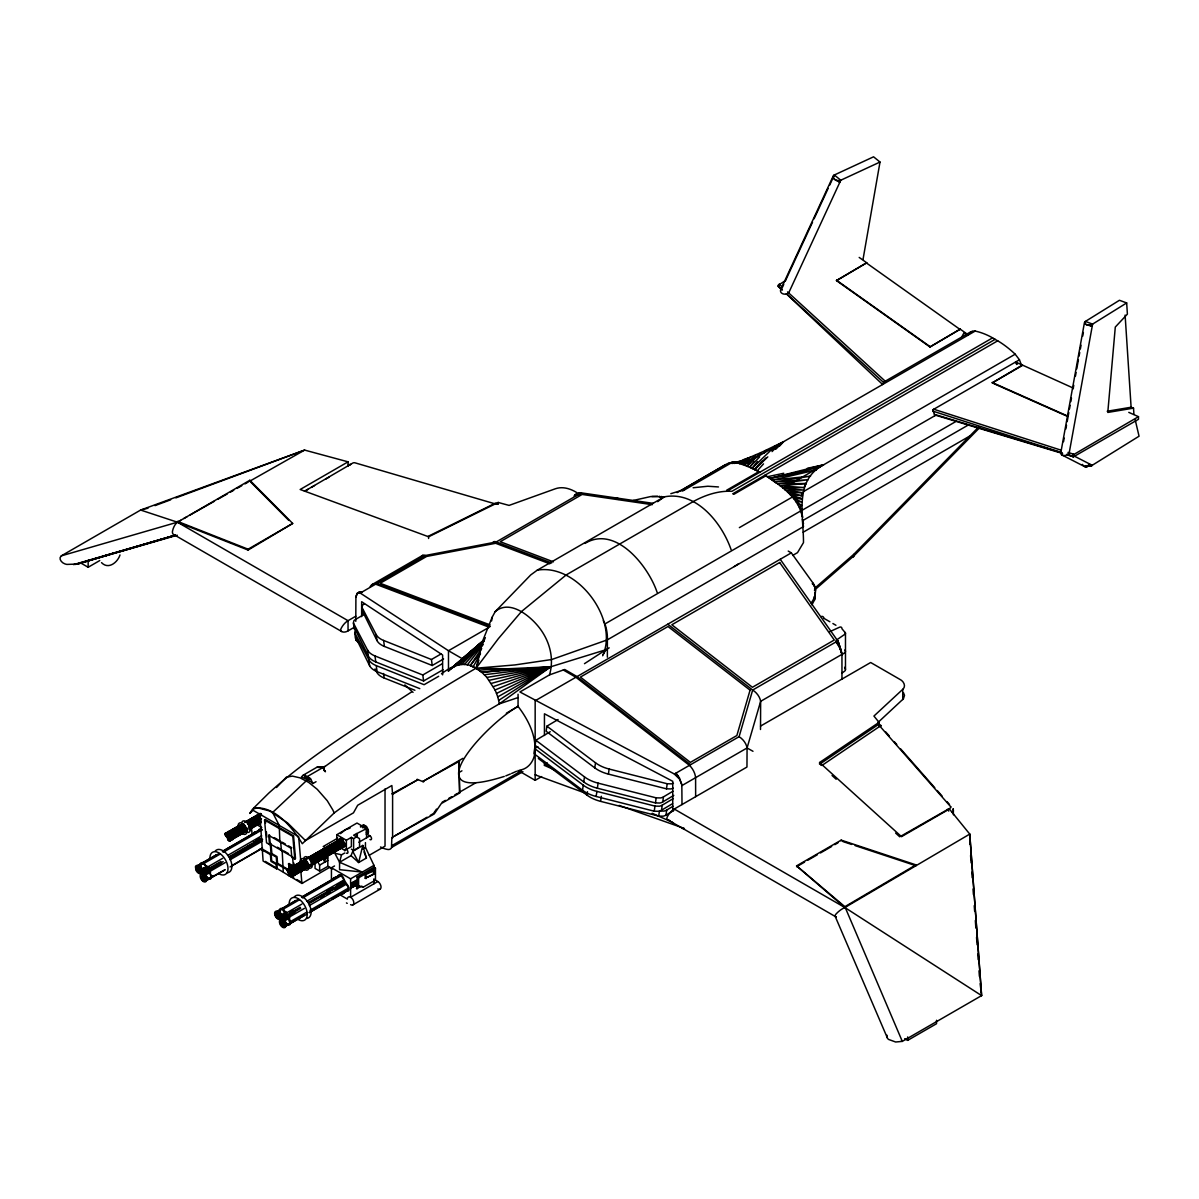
<?xml version="1.0" encoding="UTF-8"?>
<svg xmlns="http://www.w3.org/2000/svg" width="1199" height="1199" viewBox="0 0 1199 1199"><rect width="100%" height="100%" fill="white"/><g stroke="black" fill="none" stroke-linecap="round" stroke-linejoin="round"><path stroke-width="1.5" d="M807.272 468.299L823.533 464.852C793.648 480.319 803.705 516.14 803.48 542.622L797.515 552.634L792.659 555.437M780.219 559.274L837.756 640.91L841.953 654.369L760.646 701.325L747.067 747.966L746.962 767.045L674.243 809.04A12.769 7.374 -60 0 0 667.393 816.624A2.743 1.574 -60 0 0 667.393 819.531A12.769 7.374 -60 0 0 669.776 820.431M760.511 729.502L760.646 701.325A12.859 8.633 45.1 0 0 752.672 690.039L667.783 624.199M802.041 515.96C798.414 497.06 780.069 485.16 764.947 475.194L766.925 476.408A86.148 49.744 60 0 1 775.903 482.882M459.652 792.989L458.902 760.661L459.652 792.989L441.277 803.585L434.218 813.956L391.863 837.561L391.488 847.753A9.397 5.425 60 0 1 387.877 849.491A33.122 19.124 60 0 1 380.518 846.974M504.269 776.427C409.713 806.223 486.314 723.761 518.058 706.391L518.058 694.236M534.769 752.777C536.538 735.781 528.13 719.505 518.058 706.391M965.899 335.165L967.008 333.981L960.219 329.155L929.959 346.976L836.467 280.596L866.712 262.776L859.188 257.425M836.467 280.596L866.712 262.776M929.959 346.976L960.219 329.155M391.863 793.843L417.866 779.68L392.598 794.278L391.863 785.525L357.677 805.263L353.465 812.847L305.475 840.559L287.7 823.054L269.76 811.004L257.425 807.751L252.419 809.325L249.797 813.417L252.989 810.254L253.588 808.126L268.786 793.109C311.965 753.916 362.608 723.806 411.377 692.078M195.512 866.817L195.827 869.8A4.526 2.608 60 0 0 197.76 872.647L198.584 873.247A4.526 2.608 60 0 0 201.357 872.992L201.357 869.305A4.526 2.608 60 0 0 198.584 865.858L197.76 865.513A4.526 2.608 60 0 0 195.827 866.113L195.512 866.817L216.509 854.737M206.288 871.808C209.615 870.609 213.122 878.253 208.896 878.492A3.792 2.188 60 0 1 205.853 875.3L206.288 871.808L220.886 863.385M206.468 880.591L206.588 879.706A4.526 2.608 60 0 0 204.984 875.585L201.792 873.741A4.526 2.608 60 0 0 200.188 876.019L200.293 877.024A4.526 2.608 60 0 0 203.38 881.55A4.526 2.608 60 0 0 206.468 880.591L225.187 869.755M228.215 835.388L228.065 834.849A2.263 1.304 60 0 0 226.671 833.14L226.281 832.96A2.263 1.304 60 0 0 225.292 833.26L225.292 835.104A2.263 1.304 60 0 0 226.266 836.527L226.671 836.827A2.263 1.304 60 0 0 228.065 836.707L227.84 834.879A1.888 1.094 60 0 0 226.326 833.29L225.337 834.204L226.326 836.273A1.888 1.094 60 0 0 227.84 836.422L228.005 835.748M227.525 832.256L227.48 832.676A2.263 1.304 60 0 0 228.275 834.729L229.878 835.658A2.263 1.304 60 0 0 230.673 834.519L230.613 834.039A2.263 1.304 60 0 0 229.489 832.046L228.829 831.641A2.263 1.304 60 0 0 227.525 832.226M230.133 836.977C230.808 833.979 234.599 839.285 231.827 839.45A1.888 1.094 60 0 1 230.313 837.846L230.133 836.977L245.675 827.999M248.043 846.104L248.807 846.539M275.935 912.019L279.172 913.398L280.146 918.194A3.792 2.188 60 0 1 277.134 917.894L275.515 915.511L275.515 912.424L295.748 900.479M281.031 917.145L280.596 918.749A4.526 2.608 60 0 1 277.838 918.989L276.999 918.389A4.526 2.608 60 0 1 274.631 913.458A4.526 2.608 60 0 1 276.999 911.255L277.838 911.615A4.526 2.608 60 0 1 280.596 915.062L281.031 917.145L284.268 915.272M287.34 870.009L289.034 869.485L289.843 872.213A1.888 1.094 60 0 1 288.33 872.063L287.34 870.009L290.503 868.181M289.484 868.466L289.529 868.046A2.263 1.304 60 0 1 290.668 867.372L291.492 867.851A2.263 1.304 60 0 1 292.616 869.8L292.676 870.309A2.263 1.304 60 0 1 291.882 871.448L290.278 870.534A2.263 1.304 60 0 1 289.484 868.466L289.049 863.535L288.749 869.11M290.278 871.703L290.068 872.497A2.263 1.304 60 0 1 288.674 872.617L288.285 872.332A2.263 1.304 60 0 1 287.086 869.86A2.263 1.304 60 0 1 288.27 868.75L288.674 868.93A2.263 1.304 60 0 1 290.068 870.654L290.278 871.703L304.231 863.76M289.993 923.14L288.105 924.219A3.777 2.188 60 0 1 285.107 921.042L285.107 917.969A3.777 2.188 60 0 1 288.105 918.254L289.993 923.125M289.439 872.048L292.001 873.531A2.263 1.304 60 0 0 293.47 875.39L293.875 875.555A2.263 1.304 60 0 0 294.864 875.27L293.815 872.258A1.888 1.094 60 0 0 292.316 872.108L292.181 873.202M355.788 621.307L355.908 596.308L357.347 593.145L359.385 592.501L448.486 650.727L463.728 659.525M337.893 841.263L338.822 839.914M342.644 843.616L342.824 842.942A1.888 1.094 60 0 1 344.323 843.092L345.312 845.16L344.323 846.074A1.888 1.094 60 0 1 343.978 845.924M337.638 841.203A2.263 1.304 60 0 1 338.777 839.6L339.991 838.88A2.263 1.304 60 0 1 341.175 838.206L342 838.686A2.263 1.304 60 0 1 343.124 840.649L344.368 842.822A2.263 1.304 60 0 1 345.372 844.261L345.372 846.104A2.263 1.304 60 0 1 344.398 846.404L343.184 847.123A2.263 1.304 60 0 1 341.175 847.318M346.451 902.922L347.215 903.357M348.384 889.418L348.384 887.815M347.41 891.247A4.526 2.608 60 0 0 348.579 890.572L348.579 886.885A4.526 2.608 60 0 0 346.631 884.038L344.218 879.811L306.809 901.243M491.62 620.887L492.145 617.26L495.172 611.655L530.707 574.95L537.227 570.184L664.171 496.881C695.96 490.571 721.813 522.719 731.15 549.786M682.006 804.559L681.826 784.476L679.548 779.17L674.408 774.029L519.916 691.973L549.502 674.887C554.807 656.992 548.797 638.078 536.567 624.424C527.065 613.678 508.736 599.92 495.172 611.655M1133.924 414.419L1133.52 408.125L1107.786 412.441L1115.295 327.057L1127.39 314.123L1126.67 302.942L1119.446 300.275L1085.38 321.437C1082.397 324.839 1089.996 325.529 1092.244 326.068M537.841 746.632L534.649 748.536L533.9 753.616L582.519 790.231A29.78 19.828 8.4 0 0 596.158 796.466L654.234 811.198L658.656 811.288A8.798 5.86 8.4 0 0 661.503 810.224L672.579 803.645M550.236 731.72L535.863 740.263L535.114 745.358L583.733 781.958A29.78 19.828 8.4 0 0 597.372 788.208L655.448 802.925L659.87 803.03A8.798 5.86 8.4 0 0 662.717 801.966L673.793 795.387M558.075 719.535L546.894 726.174L546.144 731.255L594.764 767.87A29.78 19.828 8.4 0 0 608.403 774.104L666.464 788.837L670.9 788.927A8.798 5.86 8.4 0 0 673.239 788.148M582.519 790.231L583.269 785.135L534.649 748.536M583.733 781.958L584.483 776.877L535.863 740.263M600.624 801.352A29.78 19.828 8.4 0 1 586.955 795.132L587.48 791.73M594.764 767.87L595.513 762.789L546.894 726.174M596.143 796.481L596.892 791.4A29.78 19.828 8.4 0 1 583.239 785.165M597.357 788.223L598.106 783.142A29.78 19.828 8.4 0 1 584.453 776.892M601.358 796.286L600.609 801.367L658.701 816.084L663.122 816.174A8.798 5.86 8.4 0 0 665.97 815.11L673.883 810.419M608.388 774.134L609.137 769.039A29.78 19.828 8.4 0 1 595.483 762.804M654.234 811.198L654.969 806.103L596.892 791.4M655.448 802.925L656.183 797.845L598.106 783.142M658.701 816.084L659.45 810.989L663.871 811.094A8.798 5.86 8.4 0 0 666.719 810.029L673.044 806.268M661.503 810.224L662.253 805.143L673.328 798.564M662.717 801.966L663.467 796.885L672.954 791.235M666.464 788.837L667.214 783.756L609.137 769.039M665.97 815.11L666.719 810.029M840.919 649.963L837.322 643.728L837.756 640.91L752.672 690.039L739.094 736.681L674.408 774.029M355.788 597.192L357.797 592.876L361.993 592.051M863.01 259.509L880.006 162.045L873.561 156.814L834.339 174.994C830.472 177.992 837.202 181.454 839.989 181.933M1060.845 452.518L1084.466 322.471M1126.67 302.942L1092.604 324.105C1090.296 325.409 1083.761 325.663 1084.78 321.932M1084.72 323.865L1085.035 321.677M1063.543 441.697L1064.202 438.055M1065.851 428.957L1066.511 425.315M1067.17 421.673L1068.819 412.576M1069.493 408.934L1070.152 405.292M1070.812 401.65L1071.471 398.008M1073.12 388.911L1073.779 385.269M1075.428 376.171L1076.102 372.529M1076.762 368.887L1078.411 359.79M1079.07 356.148L1079.729 352.521M1080.389 348.879L1081.048 345.237M1082.712 336.14L1083.371 332.498M1085.02 323.4L1085.38 321.437L1092.604 324.105L1069.103 453.462M1090.011 325.648L1090.161 324.884M1090.55 325.768L1090.715 324.794M1091.045 325.873L1091.255 324.659M1091.495 325.963L1091.749 324.509M1091.899 326.023L1092.199 324.315M316.041 781.718L312.864 783.532L310.571 781.493M481.294 647.52L476.078 668.203A1735.942 1002.259 -60 0 0 334.056 759.971L323.58 767.51L317.93 766.775L323.58 767.51L324.809 771.392L323.026 767.45L317.93 767.42M341.535 854.827L334.821 853.223L339.572 862.261L362.278 872.078L339.572 869.665L339.572 862.261L341.535 854.827L344.727 852.999M1128.784 412.366L1138.48 416.667L1138.48 419.29L1073.51 456.804L1072.52 456.055A1.769 1.019 -60 0 1 1072.73 455.14L1073.315 454.121M534.634 754.276C533.39 761.905 527.725 769.188 519.707 770.088M802.805 517.324L801.097 510.699L801.666 508.871L799.418 507.522L801.681 505.408L795.656 501.392L801.801 502.036L793.603 498.484L802.056 498.799L790.036 494.602L802.431 495.712L787.608 492.279L802.925 492.789L801.142 495.951M882.449 384.579L884.248 381.777M478.896 660.124L476.078 668.203L481.384 671.98M354.245 627.482L368.303 655.973A29.78 14.328 -7.7 0 0 375.737 661.923L423.607 680.972L443.045 669.731M362.892 612.015L376.951 640.506A29.78 14.328 -7.7 0 0 384.384 646.441M355.563 637.209L369.622 665.7A29.78 14.328 -7.7 0 0 377.056 671.635L419.785 688.646M1062.014 455.021L1084.495 466.516L1087.418 466.276L1089.381 463.848M482.298 641.825L492.145 617.26M351.022 855.651L352.761 851.365L362.757 845.445L366.429 858.034L358.666 862.516L351.022 855.651L339.572 862.261M811.094 603.082C815.8 597.057 817.493 588.199 812.248 581.995L791.325 552.859L788.223 551.075M481.728 645.796L485.34 637.613M201.147 863.999L200.877 864.569A3.672 2.113 60 0 0 202.091 868.631L204.684 870.129A3.672 2.113 60 0 0 205.883 867.462C206.213 862.651 197.056 864.209 204.385 862.126M260.063 838.581L259.748 839.285A4.526 2.608 60 0 1 257.815 839.885M344.353 846.449L343.978 846.224A2.263 1.304 60 0 1 343.573 845.924M360.659 826.606A2.263 1.304 60 0 1 361.379 826.546C364.946 822.424 369.292 829.153 368.348 832.84L366.1 834.129M338.643 884.263L338.538 884.472A3.792 2.188 60 0 1 337.563 885.042M339.302 884.337L338.987 885.042A4.526 2.608 60 0 1 337.054 885.641M342.719 884.397L343.049 883.693A4.526 2.608 60 0 1 345.807 883.438L346.631 884.038L309.297 905.545M780.744 289.499L833.35 175.758M880.006 162.045L840.784 180.225C837.816 181.634 830.862 179.011 833.949 175.204M783.741 284.433L782.183 287.805A4.916 3.747 -7.8 0 0 781.418 292.931A4.916 3.747 -7.8 0 0 788.088 293.335M785.3 281.076L812.532 222.16M814.091 218.788L828.104 188.483M829.663 185.126L834.339 174.994L840.784 180.225L788.627 293.036M838.356 181.469L838.745 180.614M838.82 181.649L839.315 180.584M839.255 181.783L839.84 180.509M839.645 181.873L840.334 180.39M779.29 286.996L778.166 286.111A1.769 1.019 -60 0 1 778.361 285.197L785.48 280.566M1072.73 455.14L1138.48 416.667M120.005 554.972C117.652 562.346 108.42 569.945 101.525 562.631M811.918 604.881L815.245 598.451L814.855 592.291M804.334 486.794L805.983 483.512L777.671 483.811L808.096 479.705L775.139 481.893L810.539 476.138L772.606 480.08L816.429 469.888L770.058 478.341L823.533 464.852M602.677 655.778C619.239 619.328 577.139 563.14 537.227 570.184M962.197 336.125L963.921 332.977L968.103 335.165M441.472 673.823C450.284 666.974 462.244 661.024 473.155 666.764L480.469 653.695M603.127 654.534L605.975 649.708L609.182 647.85M837.322 643.728L836.557 642.859L837.756 640.91L841.293 651.072M481.713 648.554L470.233 665.67L480.095 653.2M430.276 815.38L433.483 813.521L436.511 809.085M778.406 285.107L779.29 284.373M578.577 494.962L581.305 492.864L576.329 494.138L574.156 495.951L581.305 492.864L653.395 503.385M757.483 461.42L752.178 468.284C743.875 465.407 733.833 459.232 725.365 464.762L677.105 492.624M751.563 460.416L747.112 466.171L761.08 452.548L783.502 441.727L779.755 445.893M753.796 457.538L756.014 454.661L761.08 452.548L758.787 455.485M467.325 664.905L483.122 644.597M969.781 332.932L972.389 331.074L975.147 331.074A86.148 49.744 60 0 1 990.644 336.784L999.711 342.015A86.148 49.744 60 0 1 1015.193 354.2L1019.45 359.79L1021.263 364.676M754.216 461.33L749.645 467.175L759.701 456.864M763.688 453.282L765.981 450.419L763.463 452.997M771.586 450.21L775.198 446.073L752.178 468.284L754.726 469.498L761.95 461.225M464.478 664.501L482.523 643.953M765.861 457.973L754.726 469.498L757.288 470.802L763.523 463.878M880.98 725.545A3.237 1.589 66.6 0 0 879.047 726.714L879.047 722.353L873.936 716.058L902.742 689.35C906.489 686.233 903.506 680.927 899.82 679.338L870.669 662.507L760.526 726.099M878.058 722.412L903.432 698.777L904.511 695.375L903.461 692.677M461.705 664.441L481.998 643.488M772.051 451.588L779.47 443.9M884.667 381.852L885.387 381.342L787.548 291.912M814.586 588.364L853.658 554.433L978.654 426.979M980.512 426.799L853.943 555.841L814.406 590.193M340.531 833.62L345.297 829.783L350.063 828.119M754.726 469.498L767.81 456.879M775.648 449.31L783.502 441.727M459.052 664.741L484.201 640.626M276.504 787.518L286.381 777.132L292.451 776.113L300.11 777.881L308.668 782.392L317.24 789.317L327.267 800.737L332.812 809.924L334.191 812.937L302.283 843.721C292.316 827.31 274.301 805.263 253.588 808.126M348.07 466.201L348.07 461.84L304.621 450.09L140.628 510.055L61.314 555.856C58.017 558.494 61.704 562.841 64.731 563.815A9.472 5.47 0 0 0 66.904 564.414L77.8 564.04L112.751 553.563M196.696 866.278L196.007 868.87L197.895 872.138A3.777 2.188 60 0 0 200.907 872.437L200.907 869.35A3.777 2.188 60 0 0 197.895 866.173L196.696 866.278L219.102 853.523M259.524 830.278L260.483 829.738L257.23 831.611M342.734 847.198L341.235 847.049M335.48 877.473L337.818 876.124M338.777 876.034L341.475 876.169L343.259 878.627M284.508 926.857L285.182 925.883A3.747 2.158 60 0 0 283.953 921.716L281.3 920.188A3.747 2.158 60 0 0 280.071 922.915L281.945 926.168L284.508 926.857L306.689 914.282M343.319 892.76L342.344 893.315M346.556 891.247L344.218 892.596M554.702 769.953L544.436 765.397L547.194 762.864M456.534 665.385L483.931 640.476M453.687 667.423L459.187 662.507M461.93 660.049L468.794 653.905M471.537 651.447L483.901 640.371M448.306 671.32L483.916 640.191L450.03 669.372L483.722 640.281L451.993 667.723M841.683 673.358L844.561 671.2A4.152 2.803 10.3 0 0 845.34 668.817L845.235 668.442A4.167 3.192 27.4 0 0 844.591 667.303M725.365 464.762L680.253 491.08M334.191 812.937L347.425 803.225A1723.338 994.975 -60 0 1 488.218 710.348L499.309 703.873L550.686 666.794L605.975 649.708L584.483 663.676M584.962 543.432C615.612 524.682 648.479 566.228 657.157 592.501M657.652 501.662L664.171 496.881M304.456 491.29L352.866 463.009A1.978 1.139 0 0 1 354.949 462.814L495.112 503.865A4.571 3.537 -30.1 0 1 496.536 503.805L497.72 504.135M841.683 654.909L844.561 652.841A4.152 2.398 0 0 0 844.77 650.008M312.864 783.532L311.2 779.964A2.893 1.679 60.1 0 0 310.571 778.96L310.091 778.451A3.492 2.008 60.1 0 0 309.387 777.911L272.608 812.487L279.232 825.407L279.862 841.803L280.611 841.293L281.405 850.451L282.14 849.956L283.249 871.748M835.913 640.461L844.561 634.466A4.152 1.903 -8.6 0 0 845.34 632.697L845.34 632.682A4.167 1.184 -18 0 0 844.591 632.383M288.135 869.425L277.583 863.34L276.999 856.581L271.873 853.613L270.989 843.511L269.52 844.531L266.538 842.807L264.559 820.026L265.309 819.531L293.545 835.838L295.524 858.604L294.789 859.113L291.807 857.405L291.012 848.233L268.726 835.358L269.46 834.849L271.723 860.882L288.899 870.804M262.881 849.357L276.25 857.09L277.224 868.271L276.489 868.78L263.106 861.047L259.823 814.196M294.789 859.113L292.811 836.332L293.545 835.838M276.489 868.78L276.1 864.359L270.974 861.392L270.389 854.632L271.873 853.613M291.012 848.233L291.762 847.723L288.569 845.894M276.1 864.359L277.583 863.34M291.807 857.405L292.556 856.895L270.255 844.021M329.965 867.192L301.908 883.453L265.339 861.407M301.683 871.763L300.949 872.273L301.908 883.453M879.047 724.061L819.591 764.243L819.591 762.519L879.047 722.353M880.965 725.545L821.944 765.442A3.192 1.948 57 0 0 820.76 765.187M578.622 494.662L581.305 492.864L576.329 494.138M950.702 806.747L879.571 725.83A4.571 1.184 -79 0 1 880.051 725.215L880.8 726.339M734.313 566.542L738.764 563.62M518.058 697.563L499.309 703.873L498.664 700.396L550.686 666.794L478.926 670.091L473.155 666.764M835.118 916.231L887.47 1038.169A9.472 5.47 0 0 0 888.519 1039.413L895.653 1042.006L902.307 1041.391L844.875 906.684L915.961 864.869L915.961 865.738L855.097 845.595M836.258 917.01A12.26 5.74 -40.2 0 1 835.298 916.486A2.908 1.364 -40.2 0 1 836.063 913.998A13.354 6.25 -40.2 0 1 844.875 907.523L969.751 834.099L949.398 809.01L901.498 836.662L819.591 762.519M578.173 494.677L581.305 492.864L575.7 494.438M303.302 775.124L317.51 766.895M80.813 563.02L88.156 567.262L99.757 560.562M348.07 461.84L300.17 489.492L428.598 536.777L498.184 502.456L509.08 505.408L555.347 488.772C563.575 485.895 572.433 489.327 579.147 494.198M304.966 491.08L308.158 489.237M311.35 487.394L314.543 485.55M325.708 479.105L328.901 477.262M177.407 521.325L248.103 549.202L292.691 523.453L249.827 480.289L177.407 522.194A13.354 8.393 -82.7 0 0 172.551 530.917A2.908 1.828 -82.7 0 0 173.255 534.274A12.26 7.704 -82.7 0 0 175.204 535.174L75.117 564.489M148.032 508.211L140.628 510.055L177.407 522.194L248.103 550.056L292.691 523.453M357.347 593.145L359.011 592.171M372.02 584.602L422.618 555.392M358.816 592.486L359.7 591.976M359.385 592.501L360.419 591.901M359.97 592.621L361.199 591.916M360.599 592.861L425.285 555.512L496.221 541.978L581.305 492.864L575.115 494.842M355.788 616.226L348.04 620.692A12.769 7.374 -60 0 0 341.19 628.291A2.743 1.574 -60 0 0 341.19 631.199A12.769 7.374 -60 0 0 348.04 630.884L354.245 627.287M363.837 614.622L355.803 619.254A8.798 4.241 -7.7 0 0 353.855 620.842L353.42 623.045L367.493 649.993L368.303 655.973M682.486 491.08L732.349 462.289L737.1 462.229L731.18 462.439L734.328 463.473M885.237 381.207L970.89 331.748M743.95 464.568L975.147 331.074M443.585 658.94L432.239 665.505L384.414 646.426L383.605 640.446L431.43 659.51L441.157 653.905M726.654 490.226L758.817 471.657L759.836 472.241L757.858 471.177A86.148 49.744 60 0 0 751.114 468.105M727.553 490.871L992.622 337.848M995.17 339.317L731.96 491.29C718.366 490.586 705.027 495.112 693.232 501.572L566.288 574.861L521.415 611.595L498.304 638.722L476.078 668.203L470.757 665.835M732.679 493.838L997.733 340.801M733.803 494.348L765.966 475.778M367.523 649.993A29.78 14.328 -7.7 0 0 374.942 655.943L422.797 674.992L442.236 663.751M438.684 676.281L424.101 684.704L376.276 665.64A29.78 14.328 -7.7 0 1 368.842 659.705L354.724 632.757L355.174 630.554A8.798 4.241 -7.7 0 1 355.459 630.224M783.996 487.678L1015.193 354.2M933.796 409.234L1019.45 359.79M324.914 766.371L307.154 776.622L307.154 779.515L310.031 781.388M739.363 527.635L792.449 496.986L802.056 498.799M803.09 491.8L935.76 415.199M1022.402 365.47L992.187 382.916L1022.372 365.051L1073.42 388.146M225.142 833.575L239.35 825.377M245.66 821.735L259.868 813.521M225.517 833.545L243.037 823.443M244.896 822.229L260.393 813.417M225.382 833.83L243.052 823.803M245.27 822.349L260.303 813.731M229.324 831.926L243.532 823.728M246.679 821.9L260.887 813.701M225.142 834.609L243.502 824.058L227.825 832.481A1.828 1.064 60 0 0 228.424 834.519L229.728 835.268A1.828 1.064 60 0 0 230.328 833.934L244.536 825.736M260.872 814.046L246.664 822.244L260.977 814.121M225.382 834.639L228.544 832.81M225.517 835.089L228.679 833.26M229.414 832.346L243.922 824.477M247.084 822.649L261.292 814.451M225.727 835.523L228.889 833.695M229.728 832.676L244.191 824.867M247.354 823.039L261.562 814.84M226.012 835.928L229.159 834.099M230.328 833.934L244.401 825.287M247.564 823.473L260.183 816.174M228.125 835.059L232.861 832.331M247.683 823.908L260.318 816.609M226.281 836.542L244.821 825.826M247.983 824.013L260.603 816.714M254.847 820.251L258.414 818.407M228.275 835.898L243.817 827.055M248.013 824.507L259.598 817.943M228.125 836.557L243.922 827.445M248.643 824.717L259.703 818.332M235.813 832.481L242.288 828.734M248.778 824.987L260.123 818.437M228.424 837.082L244.221 827.969M248.957 825.227L260.018 818.857M230.268 836.407L245.001 827.82M249.197 825.482L260.783 818.707M227.525 838.686L227.48 838.206A2.263 1.304 60 0 1 228.275 837.067L245.33 827.85M248.807 825.886L261.442 818.602M248.837 826.171L261.457 818.887M231.887 836.198A2.263 1.304 60 0 1 233.071 838.671A2.263 1.304 60 0 1 231.887 839.765L231.467 839.585A2.263 1.304 60 0 1 230.088 837.876L230.088 836.018A2.263 1.304 60 0 1 231.467 835.898L246.065 827.984M249.227 826.156L260.273 819.786M231.812 836.452L246.035 828.254M249.182 826.426L260.243 820.056M230.268 837.681L233.415 835.853M227.93 839.24L227.795 838.79A1.873 1.079 60 0 1 228.41 837.427L229.743 838.191A1.873 1.079 60 0 1 230.358 840.259C228.08 842.238 226.776 836.707 231.077 837.412M232.141 836.797L246.35 828.599M249.497 826.77L260.543 820.386M228.14 839.675L231.287 837.846M232.411 837.202L260.827 820.79M228.41 840.079L231.572 838.251M232.636 837.636L246.829 829.438M249.992 827.625L261.037 821.24M232.756 838.086L246.964 829.888M250.126 828.074L261.172 821.69M232.816 838.521L247.009 830.322M250.171 828.494L261.217 822.109M229.414 840.814L246.035 831.237M249.287 829.333L260.348 822.949M607.368 657.202L607.368 639.846A37.199 21.477 60 0 0 604.985 623.915L801.097 510.699M801.606 510.564L955.573 421.673M229.743 840.844L246.619 831.192M249.227 829.738L261.037 822.784M222.999 850.99L258.579 830.367M222.355 851.65L261.277 829.168L261.772 830.158M211.818 857.825L216.689 855.022M223.853 850.885L233.58 845.265M242.633 840.034L245.885 838.161M249.122 836.288L256.286 832.151M199.529 865.243L204.13 862.695M203.875 863.46L204.22 863.7A4.526 2.608 60 0 1 206.468 867.611L206.588 868.631A4.526 2.608 60 0 1 204.984 870.909L201.792 869.065A4.526 2.608 60 0 1 200.188 864.944L200.293 864.044A4.526 2.608 60 0 1 202.556 862.74L203.875 863.46L220.106 854.093M223.344 852.219L262.266 829.753M196.022 868.87L200.877 866.068M196.276 869.755L201.147 866.952M803.195 520.321L968.118 425.105M196.696 870.639L201.567 867.836M197.25 871.448L202.121 868.646M202.316 868.87L207.187 866.068M202.091 869.38L205.329 867.506M197.895 872.138L202.766 869.32M206.483 867.671L222.699 858.304M227.57 855.486L261.622 835.823M203.38 869.785L206.633 867.911M201.792 871.403L205.029 869.53M204.444 870.099L209.315 867.297M256.151 840.379L259.389 838.506M201.492 872.722L220.901 861.511M229.009 856.835L259.868 839.015L260.483 840.064M211.174 867.821L219.072 863.265M230.148 856.865L260.198 839.525M202.091 873.771L223.134 861.616M229.608 857.885L262.056 839.15M230.613 857.765L241.973 851.215M245.21 849.342L250.081 846.524M253.319 844.651L256.571 842.777M202.301 874.461L210.724 869.395M211.713 868.825L221.44 863.205M231.167 857.6L236.038 854.782M236.683 854.407L258.744 841.668M262.626 839.435L259.389 841.308A3.747 2.158 60 0 1 260.453 840.724L260.693 840.754M205.509 873.546L208.746 871.673M208.971 871.973L225.187 862.606M230.043 859.803L262.491 841.069M200.818 877.173A3.747 2.158 60 0 1 202.061 874.446L204.714 875.974A3.747 2.158 60 0 1 205.943 880.126L203.38 880.92L200.818 877.173L205.688 874.356M205.763 874.955L210.634 872.153M201.087 878.058L205.958 875.255M201.507 878.942L206.378 876.124M803.195 532.206L969.796 436.016M202.061 879.751L206.932 876.934M202.706 880.426L207.562 877.608M203.38 880.92L206.633 879.047M204.07 881.205L207.322 879.347M210.769 877.383L214.007 875.51M208.896 878.492L213.767 875.675M204.714 881.28L218.608 873.292M219.252 872.917L224.663 869.934M231.587 865.798L241.359 860.118M242.018 859.743L262.446 847.948M230.043 866.937L262.491 848.218M791.325 552.859L535.159 700.771L535.159 780.324L541.603 776.592M462.934 758.338L422.812 781.493L459.652 761.095M336.784 840.229L336.784 834.699L356.987 823.039L366.579 828.569L366.579 837.801M337.773 838.131L323.22 846.524L326.128 848.203M360.404 826.845L363.777 824.897M287.52 869.335L341.835 838.566L308.218 857.78M287.385 869.635L304.951 859.548M307.184 858.259L340.336 839.12M290.847 867.806L292.331 869.725A1.828 1.064 60 0 1 291.732 871.059L290.428 870.309A1.828 1.064 60 0 1 289.828 868.286L305.535 859.533M291.312 868.061L341.82 838.91L342.839 840.574A1.828 1.064 60 0 1 342.24 841.908M291.417 868.136L305.625 859.938M308.772 858.124L341.925 838.985L340.666 838.641M362.907 826.995L365.155 825.706M291.732 868.466L305.925 860.268M309.087 858.454L342.24 839.315M287.73 871.328L290.892 869.5M292.001 868.87L306.195 860.657M309.357 858.844L342.509 839.705M458.902 772.576L461.93 770.822M288.015 871.733L291.162 869.904M292.196 869.29L306.404 861.092M309.567 859.263L342.704 840.139M290.548 870.429L293.695 868.616M364.301 827.805L366.534 826.501M288.33 872.063L306.539 861.526M309.687 859.698L342.839 840.574M288.285 872.332L306.824 861.631M309.986 859.803L343.184 841.158A2.263 1.304 60 0 1 342.389 842.298M290.023 871.553L293.17 869.725M311.59 859.039L316.326 856.311M320.013 854.243L324.749 851.5M329.485 848.772L332.633 846.944M335.27 845.37L338.433 843.556M310.556 860.118L342.12 841.893M366.579 828.569L353.6 835.208L359.55 838.641L359.55 847.004L353.6 850.436L351.382 849.147M289.888 872.108L293.051 870.279M297.787 867.551L302.523 864.824M311.995 859.353L316.716 856.611M321.452 853.883L324.614 852.054M329.35 849.327L332.513 847.498M335.66 845.685L338.822 843.856M290.128 872.362L304.351 864.149M310.661 860.507L342.539 842.807L310.976 861.032M297.817 868.271L305.925 863.595M312.399 859.848L341.58 843.002L341.58 842.073L342.389 843.467L342.599 842.657A2.263 1.304 60 0 1 343.978 842.537L311.23 861.961M336.784 834.699L346.376 840.229L351.382 837.352L353.6 838.641L356.583 836.917L356.583 833.485M290.428 872.887L306.24 863.76M290.533 873.232L301.743 866.742M302.927 866.248L306.09 864.419M311.215 861.287L341.19 843.961M291.072 873.397L291.747 873.981A1.873 1.079 60 0 1 292.361 876.064L291.072 876.454L289.798 874.581A1.873 1.079 60 0 1 290.413 873.217L294.235 871.568M296.872 870.039L300.035 868.211M313.179 860.642L321.062 856.086M322.126 855.457L325.289 853.643M336.334 847.258L339.497 845.43M289.529 874.491L289.484 874.011A2.263 1.304 60 0 1 290.278 872.872L291.882 873.786A2.263 1.304 60 0 1 292.676 875.855L292.631 876.274A2.263 1.304 60 0 1 291.072 876.769A2.263 1.304 60 0 1 289.529 874.521L308.068 863.79M291.732 873.636L308.023 864.059M311.185 862.231L344.323 843.092M366.1 830.937L368.348 829.633M289.933 875.03L293.081 873.202M294.145 872.587L308.353 864.389M311.5 862.576L344.653 843.437M290.143 875.465L293.29 873.651M294.414 872.992L308.623 864.794M311.785 862.98L344.922 843.841M290.413 875.87L293.575 874.056M294.639 873.442L345.132 844.276M290.743 876.214L293.89 874.386M345.267 844.725L293.815 875.24A1.888 1.094 60 0 1 292.316 873.651L292.091 871.823A2.263 1.304 60 0 1 293.47 871.703L293.875 871.988M366.1 832.541L368.348 831.237M294.999 873.906L345.507 844.74M291.072 876.454L294.235 874.641M297.397 872.812L300.544 870.999M311.59 864.614L314.752 862.785M330.534 853.673L333.697 851.86M336.844 850.031L340.006 848.218M291.417 876.604L345.267 845.535M291.747 876.634L345.132 845.82M294.999 874.94L345.507 845.79M324.839 859.473L324.839 862.126L322.546 858.154L324.839 859.473L327.822 857.765L327.822 866.337L319.638 871.059L315.052 868.406L315.052 863.265M358.861 842.253L369.951 835.853A2.263 1.304 60 0 1 371.54 838.626A2.263 1.304 60 0 1 369.951 839.54M319.638 871.059L319.638 865.138L327.822 860.417M442.146 802.221L445.369 800.362M448.591 798.504L451.813 796.646M454.796 794.922L457.538 793.348M458.902 792.554L475.913 782.737M365.44 842.612L365.44 847.318L362.757 848.877L362.757 845.445L358.666 862.516L352.761 851.365M331.434 878.822L331.434 867.761L334.536 865.963M395.056 835.703L427.084 817.223M369.277 855.262L385.029 846.164L385.029 788.957M303.002 896.297L337.923 876.139M275.515 912.424L298.356 899.265M301.593 897.392L340.516 874.925L341.505 875.495L302.583 897.976M391.863 845.64L521.43 770.837M275.156 913.758L278.393 911.884M283.129 909.202L283.459 909.456A4.526 2.608 60 0 1 285.707 913.368L285.827 914.387A4.526 2.608 60 0 1 284.223 916.65L281.031 914.807A4.526 2.608 60 0 1 279.427 910.685L279.547 909.801A4.526 2.608 60 0 1 281.795 908.497L283.129 909.202L299.345 899.85M275.245 914.612L280.116 911.795M391.653 847.438L522.914 771.646M275.515 915.511L280.386 912.709M275.935 916.396L279.187 914.522M276.489 917.205L281.36 914.402A3.672 2.113 60 0 1 280.116 910.311L282.17 909.352L285.137 913.203A3.672 2.113 60 0 1 283.923 915.871L281.33 914.387M281.555 914.627L286.426 911.81M277.119 917.879L280.356 916.006M285.722 913.413L301.938 904.046M282.619 915.526L285.872 913.653M280.251 917.969L286.936 913.983M289.978 912.349L293.23 910.476M327.282 890.812L332.348 887.77M280.731 918.464L300.185 907.238M308.248 902.577L342.614 882.944A4.526 2.608 60 0 0 344.218 880.666L344.098 879.646A4.526 2.608 60 0 0 341.85 875.735L340.186 874.79A4.526 2.608 60 0 0 337.923 876.094M291.986 912.664L298.326 909.007M309.387 902.622L341.011 884.367M331.434 867.761L350.603 878.822L373.953 865.348L365.44 847.318M281.33 919.513L300.754 908.302M308.862 903.626L342.914 883.963L342.315 882.914M281.54 920.218L284.777 918.344M285.002 918.179L294.744 912.559M320.688 897.586L323.94 895.713M326.952 893.989L330.19 892.116M335.285 889.148L338.538 887.275M350.603 878.822L350.603 883.543L357.122 879.781L357.122 876.979L373.953 867.252L375.452 868.106L375.452 880.126L363.342 887.11L356.388 885.297M284.748 919.303L288 917.43M288.21 917.715L304.426 908.362M280.071 922.915L284.927 920.113M357.122 876.979L358.606 877.833L375.452 868.106M285.002 920.712L289.873 917.909M280.326 923.815L285.197 920.997M370.671 871.673L374.133 870.534L374.133 873.966L365.215 878.253L365.215 874.82L374.133 870.534M280.746 924.684L283.998 922.81M350.603 883.543L357.872 880.216L357.872 881.685L350.603 885.012L351.352 887.035L357.872 883.258L357.872 884.712L350.603 888.054L350.603 897.272L377.85 881.55A4.526 2.608 60 0 1 381.042 887.08A4.526 2.608 60 0 1 377.85 888.924M350.603 885.012L357.872 881.685M281.3 925.493L286.171 922.69M281.945 926.168L285.182 924.294M350.603 886.601L357.872 883.258M290.473 921.566L306.689 912.199M309.942 910.326L348.864 887.86M365.215 878.253L374.133 873.966M282.619 926.662L285.872 924.804M351.907 887.305L357.872 884.712M283.309 926.962L286.561 925.088M288.105 924.219L293.245 921.267M283.953 927.022L300.17 917.655M301.084 917.16L304.336 915.287M309.192 912.484L322.876 904.556M323.79 904.046L329.305 900.869M331.958 899.31L337.474 896.118M338.388 895.623L345.522 891.501M309.297 912.694L348.864 889.928M359.535 886.735L356.388 888.564L361.858 886.256L363.342 887.11M352.866 904.885L380.113 889.148M675.382 774.719L676.611 774.014L679.428 777.836L682.006 785.525L747.067 747.966L752.987 751.293M676.326 775.483L677.375 774.884M677.225 776.323L678.109 775.813M901.468 1040.522L902.307 1041.391L981.606 995.605L844.875 907.538L796.586 865.873L841.188 840.124L915.961 864.869M796.586 866.727L804.559 862.126M807.736 860.297L817.298 854.782M820.476 852.939L831.626 846.494M834.819 844.666L837.996 842.822M901.363 835.913L950.357 807.961A1.978 1.139 0 0 0 950.672 806.762M904.705 1038.694L907.643 1040.387L936.539 1023.706L936.539 1020.274M498.664 700.396L497.735 696.904L550.686 666.794L481.683 672.279L478.926 670.091M61.314 555.856L177.407 522.194L180.629 520.366M183.852 518.538L187.059 516.724M190.281 514.896L214.426 501.212M217.648 499.383L227.3 493.913M230.523 492.085L233.73 490.271M236.952 488.443L241.778 485.7M245.001 483.886L248.223 482.058M288.794 520.396L249.827 481.144L304.621 450.09L175.863 497.885M738.689 462.214L756.014 454.661L744.609 465.257L750.814 456.714L742.106 464.463L747.696 457.838L739.633 463.758L744.624 459.127L737.175 463.159L741.611 460.596L734.747 462.664L737.385 462.364M1073.21 456.789L1067.065 454.316M575.28 495.876L581.305 492.864L577.019 493.943M428.178 536.328L495.607 503.07A3.192 2.083 52.4 0 1 497.18 504.284M497.735 696.904L496.521 693.427L550.686 666.794L484.336 674.722L481.683 672.279L514.311 668.922L476.078 668.203L514.881 664.935L551.72 659.525L607.368 639.846L803.48 526.616L802.641 521.325M829.828 631.663L839.495 627.242A4.152 2.293 -57.9 0 1 841.983 628.771L844.231 631.483M486.854 677.42L495.052 689.98L550.686 666.794L486.854 677.42L484.336 674.722M505.798 775.888L510.384 773.999M154.986 505.633L170.648 499.818M574.606 495.352L581.305 492.864M310.091 778.451L307.154 779.515L301.414 776.922L303.092 775.288A2.893 1.679 60 0 1 303.722 775.004L304.201 775.049A3.492 2.023 60 0 1 304.921 775.333L309.387 777.911M670.826 493.688L685.228 489.282M549.502 674.887L564.729 669.492L577.034 676.596L690.594 764.692M493.329 686.637L550.686 666.794L489.207 680.313M255.087 832.571L256.286 832.466M363.552 825.272L361.963 825.946M101.69 556.726L113.231 553.294M117.742 552.274L174.679 535.458M80.873 562.901L174.694 535.443M73.604 564.624L175.204 535.174M76.511 564.294L177.272 535.204M491.365 683.4L550.686 666.794M633.327 500.448L650.577 496.581L664.666 496.791M1086.474 466.636L1092.214 465.302L1139.05 436.211L1135.213 419.875M1085.979 466.711L1092.214 465.302L1073.794 455.86M1086.953 466.501L1092.214 465.302L1089.187 464.358M310.421 778.78L307.154 779.515L303.722 775.004M770.058 478.341L819.846 467.205M767.51 476.707L783.771 473.26M1085.47 466.726L1092.214 465.302L1088.932 464.837M1087.418 466.276L1092.214 465.302L1088.617 465.272M1084.975 466.651L1092.214 465.302L1088.257 465.662M1107.202 411.242L1131.107 407.24L1133.52 408.125M310.571 778.96L307.154 779.515L303.872 775.004M1087.853 466.006L1092.214 465.302L1084.495 466.516M693.127 487.753L707.815 486.239L718.486 486.944M805.983 483.512L780.189 485.805L804.244 487.558L782.677 487.873L803.525 490.061L785.15 490.046L802.925 492.789M619.074 805.413L684.434 828.479M1017.591 363.822L1016.407 363.282M651.911 496.446L657.726 496.236M833.545 176.703L832.885 177.557M368.348 832.84L366.534 833.89L369.951 835.853M260.947 840.109L260.183 840.034A4.526 2.608 60 0 0 258.684 841.413M339.931 886.496L339.692 886.481A3.747 2.158 60 0 0 339.137 886.646M682.006 828.344L683.595 828.524M652.301 504.674L582.129 494.438L500.268 541.708L553.428 561.851M729.127 462.979L732.514 463.488M578.518 493.883L579.312 494.018M667.214 783.756L671.635 783.846A8.798 5.86 8.4 0 0 673.433 783.307M656.183 797.845L660.604 797.934A8.798 5.86 8.4 0 0 663.467 796.885M654.969 806.103L659.405 806.208A8.798 5.86 8.4 0 0 662.253 805.143M358.516 642.514L355.788 640.011L356.852 640.251M797.605 504.419L801.681 505.408M1061.625 452.772L934.606 414.419A1.724 0.914 -75 0 0 935.565 415.199L1062.599 453.507M1066.99 454.391L1072.52 456.055M1067.949 455.125L1073.51 456.804L1073.51 454.181L1068.009 452.413M1060.95 450.135L933.601 409.174L933.077 410.013A1.694 0.899 -73.9 0 0 932.942 410.987M932.957 411.167L1061.774 452.608M355.788 640.011L357.032 640.416M842.927 841.563L851.62 844.441M587.6 793.948L535.159 774.839A33.317 14.523 -70 0 0 535.938 774.959M551.66 562.99L496.221 541.978A12.859 5.216 68.5 0 0 492.774 542.592M549.786 563.8L495.652 543.282L426.649 556.441L380.173 583.269L490.136 624.949M376.786 583.508L490.346 626.552M417.132 779.26L423.562 781.928M414.899 690.264L384.16 678.005L383.56 673.523M361.379 826.546L361.783 825.796M261.772 829.378L260.947 829.034A4.526 2.608 60 0 0 258.684 830.337M1022.372 365.051L1015.583 362.023L1016.692 364.496M992.158 382.481L1066.96 415.753M993.896 383.665L1067.005 416.173M652.196 813.312L672.729 822.439M757.288 470.802L758.817 471.657M823.818 618.279L829.873 621.771M832.9 623.525L835.928 625.279M563.305 670.001L575.88 677.255L689.44 765.352A12.619 7.284 60 0 1 695.6 777.641L695.645 796.676M177.407 522.194L348.04 620.692L348.04 630.884M674.243 809.04L844.875 907.538M173.885 534.649L341.715 631.543M667.918 819.876L835.748 916.77M535.159 780.324L518.058 770.447L518.058 771.616M341.58 848.532L344.787 850.376M373.758 879.182L377.85 881.55M252.989 810.254L298.641 836.602L300.724 860.657M264.559 820.026L292.811 836.332M325.514 856.431L327.822 857.765M256.976 824.777L261.772 827.535M327.822 866.337L332.228 868.885M274.241 837.606L279.022 840.364M282.2 842.208L285.392 844.051M251.445 827.775L252.195 834.924M277.359 847.198L280.551 849.027M283.743 850.87L288.509 853.628M339.422 883.438L342.614 885.282L341.011 882.509L341.011 886.211M289.049 863.535L294.175 866.487L293.875 863.13M288.315 864.044L292.151 866.263M262.131 849.866L270.389 854.632M260.183 848.757L263.375 850.601M341.011 895.428L347.41 899.115M290.757 876.079L293.74 877.803M296.708 879.511L302.658 882.944M1084.031 466.306L1082.307 464.388M866.682 263.151L960.189 329.545M836.497 280.221L930.004 346.601M229.069 837.292L229.878 837.996A2.263 1.304 60 0 1 230.673 840.049L230.613 840.469A2.263 1.304 60 0 1 229.069 840.979A2.263 1.304 60 0 1 227.525 838.715M538.366 758.502L586.985 795.117M796.586 865.873L844.875 906.684M803.51 523.648L802.401 519.542M832.046 775.498L836.183 779.26M895.623 833.065L899.775 836.827M778.391 286.741L782.407 289.993L778.166 286.111M779.14 284.238L782.048 286.876M786.529 293.77L884.143 382.976A1.694 1.019 -45.2 0 1 884.263 382.481M404.857 684.899L413.041 692.378M786.394 293.875L882.404 384.279M835.748 642.064L836.557 642.859M675.801 773.22L676.611 774.014M885.716 731.93L889.388 736.111M894.304 741.701L896.762 744.489M900.434 748.671L934.785 787.743M937.243 790.531L942.144 796.121M947.06 801.696L949.518 804.484M812.248 583.598L813.072 584.572L813.072 583.224M953.43 814.795L953.19 808.666L953.445 811.138A4.137 2.383 0 0 1 952.216 812.068M845.355 632.697L845.205 632.502A4.286 1.963 -8.6 0 0 844.77 632.158M339.991 845.28L338.822 843.242M304.201 775.049L307.154 779.515L304.921 775.333M339.122 884.757L339.422 885.776A4.526 2.608 60 0 0 337.818 888.054M317.345 861.152L319.638 865.138M603.307 620.737L604.985 623.915M364.451 603.786A8.798 4.241 -7.7 0 0 362.503 605.36L362.053 607.563L376.141 634.526L376.951 640.506M375.032 668.922L376.696 672.084A29.78 14.328 -7.7 0 0 384.13 678.034M932.807 409.803L934.77 415.783M348.13 886.915L346.496 884.547A3.777 2.188 60 0 0 343.499 884.248M323.026 767.45L324.809 771.392M845.355 668.817L845.205 668.487A4.286 2.893 10.3 0 0 844.77 667.858M495.052 689.98L496.521 693.427M363.986 851.934L366.429 858.034M887.305 1037.839L886.99 1035.217M815.59 590.702L814.855 586.94M840.469 648.839L837.756 640.91L838.056 644.657M841.593 652.196L837.756 640.91L838.745 645.647M841.818 653.305L837.756 640.91L839.375 646.681M839.944 647.745L837.756 640.91L841.953 654.369L841.953 679.084M853.658 554.433L853.898 556.081A9.397 3.537 46.7 0 1 852.054 557.19M431.43 659.51L432.239 665.505M422.797 674.992L423.607 680.972M374.972 655.913L375.782 661.893M376.276 665.64L377.086 671.62M362.053 607.563L362.862 613.543M368.812 659.72L369.622 665.7M353.42 623.045L354.23 629.025M354.724 632.757L355.533 638.737M980.123 983.675L981.232 992.562M292.556 856.895L293.425 866.997M292.841 869.2L293.126 872.587M288.15 871.313L288.539 875.735M268.726 835.358L269.52 844.531M265.309 819.531L265.608 823.024M266.373 831.791L266.822 837.052M969.751 834.099L981.606 995.605L969.751 834.099L969.751 844.276M970.576 855.442L971.115 862.875M971.789 872.183L972.194 877.773M973.018 888.939L973.423 894.514M974.232 905.68L974.652 911.255M975.327 920.562L975.866 928.011M976.541 937.318L977.095 944.752M977.77 954.059L978.174 959.65M978.998 970.8L979.403 976.391M1125.112 315.082L1131.107 407.24M907.643 1036.955L907.643 1040.387M902.742 689.35L902.742 699.527M845.475 633.132L845.475 669.477M841.188 840.124L841.188 840.979M814.376 585.697L814.376 586.566L813.776 584.453M814.436 596.383L814.436 600.384M672.729 811.228L672.729 781.298L544.436 713.795L544.436 735.437M661.249 496.401L661.249 497.51M659.495 496.281L659.495 497.165M544.436 761.964L544.436 765.397M498.184 502.456L498.184 504.179M448.486 670.826L448.486 650.727L489.207 627.212L375.632 584.168A12.619 7.284 60 0 0 370.116 586.806M442.626 674.857L442.626 655.014L361.648 601.703L361.648 616.661M428.598 536.777L428.598 538.501M392.598 794.278L392.598 837.981M373.953 865.348L373.953 867.252M373.953 879.272L373.953 883.798M373.399 870.099L373.399 873.531M365.965 875.255L365.965 878.687M358.606 877.833L358.606 886.586M357.317 833.919L357.317 837.352M357.122 881.25L357.122 882.839M357.122 884.292L357.122 888.984M353.6 838.641L353.6 850.436M351.382 837.352L351.382 846.569L346.376 849.462L346.376 840.229M351.352 883.978L351.352 885.447M351.352 887.035L351.352 888.474M341.011 875.135L341.011 875.899M327.612 891.636L327.612 892.566M323.22 851.68L323.22 855.112M249.827 480.289L249.827 481.144M248.103 549.202L248.103 550.056M88.156 560.398L88.156 567.262M421.523 556.636A12.859 5.216 68.5 0 1 425.285 555.497M348.1 465.871A3.192 1.918 57.8 0 1 350.378 464.762M350.318 464.568A4.137 2.383 0 0 1 350.663 464.343M317.285 767.06A2.893 1.679 60 0 1 317.93 766.79M383.575 640.461A29.78 14.328 -7.7 0 1 376.171 634.511M615.806 498.095A4.152 2.503 -62.2 0 1 618.459 499.383M242.048 821.705A6.385 3.687 60 0 1 249.167 824.927A6.385 3.687 60 0 1 248.088 832.466M238.151 827.295A6.385 3.687 60 0 1 242.243 823.203A6.385 3.687 60 0 1 247.039 831.746A6.385 3.687 60 0 1 241.284 832.87M215.116 851.215A12.784 7.374 60 0 1 229.384 857.645A12.784 7.374 60 0 1 227.196 872.752M254.218 832.406A4.526 2.608 60 0 1 256.151 831.806M253.783 841.878A4.526 2.608 60 0 1 254.952 843.901M209.915 857.885A12.784 7.374 60 0 1 219.147 853.014A12.784 7.374 60 0 1 227.99 868.78A12.784 7.374 60 0 1 218.758 873.651M259.299 838.715A3.777 2.188 60 0 1 258.31 839.285M506.338 713.24A196.696 7.644 -31.6 0 1 518.073 706.376M516.484 771.257A196.696 160.426 64.7 0 1 511.628 773.46M739.094 736.681A12.859 8.633 45.1 0 1 747.067 747.966M947.27 809.37A3.192 1.754 62.1 0 1 948.769 811.109M324.824 770.762A2.893 1.679 60.1 0 1 325.454 771.766M821.09 616.616A4.152 2.503 -62.2 0 1 823.758 617.905M303.527 858.664A6.385 3.687 60 0 1 311.036 860.477A6.385 3.687 60 0 1 309.177 868.181M362.593 827.43A2.263 1.304 60 0 1 362.922 827.909M293.89 872.003A2.263 1.304 60 0 1 294.864 873.427M344.832 850.885A2.263 1.304 60 0 1 346.106 849.327A2.263 1.304 60 0 1 347.965 852.069A2.263 1.304 60 0 1 346.376 853.148M339.991 843.676A2.263 1.304 60 0 1 339.182 843.467M300.215 863.34A6.385 3.687 60 0 1 304.051 858.919A6.385 3.687 60 0 1 309.057 867.327A6.385 3.687 60 0 1 303.467 868.84M337.593 844.636A2.263 1.304 60 0 1 338.178 845.64M343.513 879.496A3.672 2.113 60 0 1 343.513 881.04M342.854 881.999A3.672 2.113 60 0 1 342.315 882.164M294.16 897.242A12.784 7.374 60 0 1 308.338 902.907A12.784 7.374 60 0 1 306.779 918.464M347.515 898.231A4.526 2.608 60 0 1 351.157 897.646A4.526 2.608 60 0 1 353.795 903.132A4.526 2.608 60 0 1 350.603 904.66M344.098 892.641A4.526 2.608 60 0 1 341.85 893.944M333.022 879.751A4.526 2.608 60 0 1 335.39 877.548M289.169 904.091A12.784 7.374 60 0 1 297.996 898.531A12.784 7.374 60 0 1 307.229 914.073A12.784 7.374 60 0 1 298.401 919.633M338.448 887.62A3.747 2.158 60 0 1 338.718 887.035M333.022 887.62A4.526 2.608 60 0 1 333.682 888.594M1069.208 453.492A4.916 3.087 -18.8 0 1 1062.958 455.395A4.916 3.087 -18.8 0 1 1061.235 451.648M205.089 872.347L205.419 875.33A4.526 2.608 60 0 0 208.176 878.777L209.001 879.137A4.526 2.608 60 0 0 211.369 876.934A4.526 2.608 60 0 0 209.001 872.003L208.176 871.403A4.526 2.608 60 0 0 205.419 871.643L205.089 872.347M284.328 918.104L284.658 921.087A4.526 2.608 60 0 0 287.415 924.534L288.255 924.879A4.526 2.608 60 0 0 290.188 924.279L290.188 920.592A4.526 2.608 60 0 0 288.255 917.76L287.415 917.145A4.526 2.608 60 0 0 284.658 917.4L284.328 918.104M285.827 925.448L285.707 926.347A4.526 2.608 60 0 1 282.619 927.292A4.526 2.608 60 0 1 279.547 922.78L279.427 921.761A4.526 2.608 60 0 1 281.031 919.483L284.223 921.327A4.526 2.608 60 0 1 285.827 925.448M750.064 690.159L736.86 735.542L690.384 762.369L580.406 677.075L667.993 626.507L750.064 690.159M779.665 562.511L671.83 624.769L752.417 687.282L834.279 640.011L779.665 562.511"/></g></svg>
